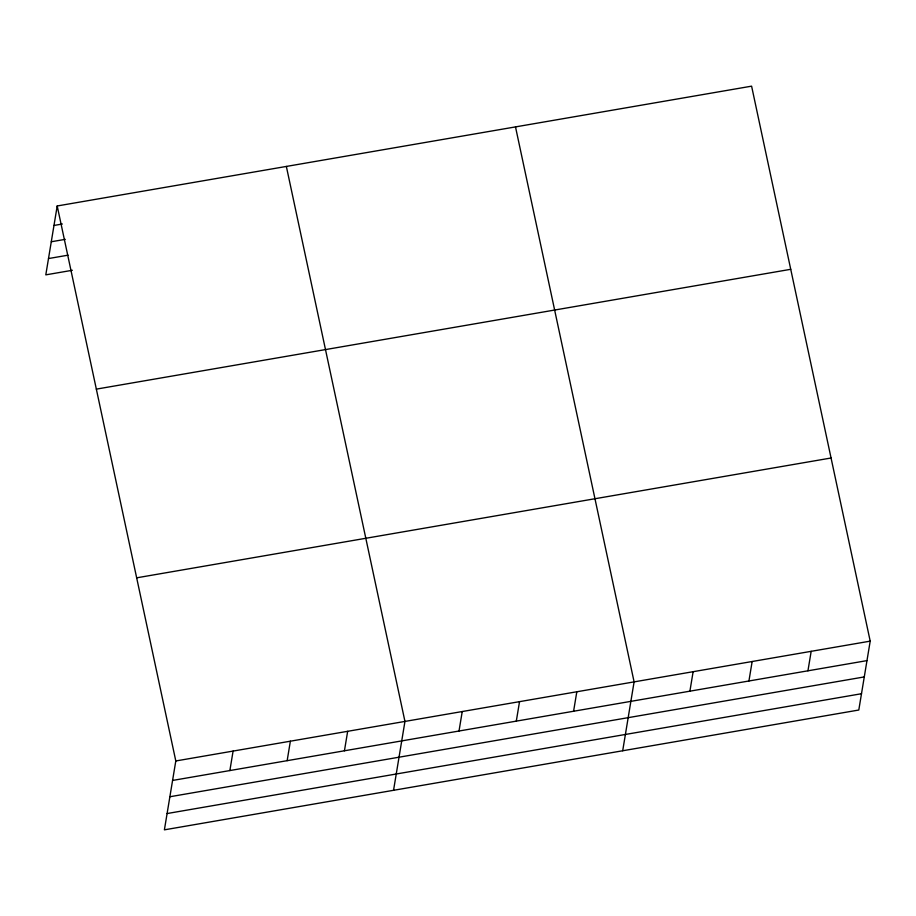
<?xml version="1.0" encoding="UTF-8"?>
<svg xmlns="http://www.w3.org/2000/svg" width="916" height="916" viewBox="0 0 916 916"><rect width="100%" height="100%" fill="white"/><g stroke="black" fill="none" stroke-linecap="round" stroke-linejoin="round"><path stroke-width="1.37" d="M57.204 205.974L175.803 760.967L164.399 829.839L858.796 710.026L870.2 641.143L751.601 86.161L57.204 205.974L45.8 274.857L72.353 270.277M229.87 770.562L233.088 751.086M287.155 760.669L290.372 741.193M344.439 750.788L347.668 731.312M393.548 790.302L404.952 721.43L286.353 166.437M459.019 731.014L462.236 711.537M516.303 721.132L519.532 701.656M573.588 711.251L576.817 691.775M622.697 750.765L634.101 681.882L515.502 126.9M689.908 691.179L693.126 671.703M748.933 680.989L752.15 661.512M807.946 670.81L811.175 651.333M53.975 225.451L62.357 224.008M51.285 241.755L65.254 239.351M48.502 258.552L68.059 255.175M96.34 389.128L790.737 269.304M136.667 577.824L831.064 458M175.803 760.967L870.2 641.143M172.574 780.443L866.971 660.619M169.884 796.748L864.28 676.924M167.101 813.545L861.498 693.721"/></g></svg>
